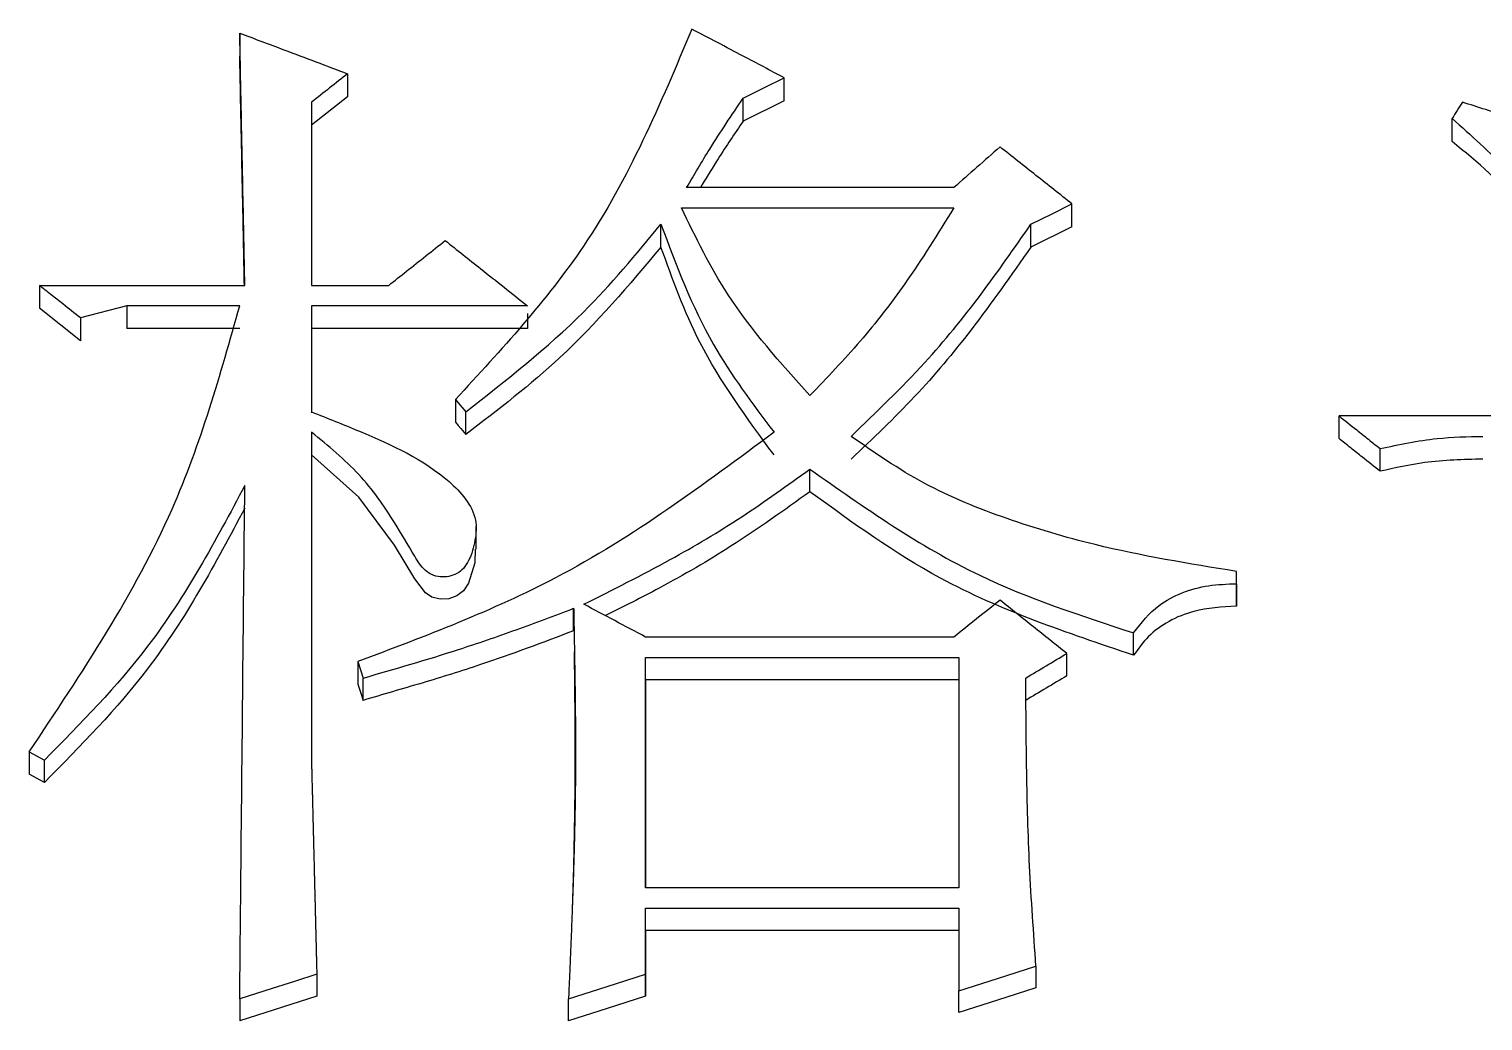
# Model space of a CAD drawing. Header units: millimetres. Extents: x 2180 to 4616, y 795 to 2518.
# Drawn here: x 2641.673 to 2644.734, y 2249.264 to 2251.353 of the extents above; entities that cross this region are included whole.
import ezdxf

# ---------------------------------------------------------------- set-up
doc = ezdxf.new("R2010")
doc.units = ezdxf.units.MM

msp = doc.modelspace()

# ---------------------------------------------------------------- linework, layer by layer
at = {"color": 7, "linetype": 'Continuous', "lineweight": 25}
for p, q in [((2642.1161, 2251.3441), (2642.1161, 2251.2953)), ((2642.3433, 2251.2586), (2642.3433, 2251.2099)), ((2643.2628, 2251.2014), (2643.2628, 2251.2501)), ((2642.3433, 2251.2099), (2642.2676, 2251.1501)), ((2643.1762, 2251.1587), (2643.1762, 2251.2073)), ((2643.2628, 2251.2014), (2643.1762, 2251.1587)), ((2642.2676, 2251.1987), (2642.2676, 2250.8131)), ((2642.2676, 2251.1987), (2642.2676, 2251.1501)), ((2642.2676, 2251.1501), (2642.2676, 2250.8131)), ((2644.669, 2251.116), (2644.669, 2251.1645)), ((2643.6197, 2251.0189), (2643.0572, 2251.0189)), ((2643.0464, 2250.9761), (2643.6197, 2250.9761)), ((2643.8685, 2250.9363), (2643.8685, 2250.9846)), ((2643.0032, 2250.8935), (2643.0032, 2250.9418)), ((2643.782, 2250.8935), (2643.782, 2250.9418)), ((2643.8685, 2250.9363), (2643.782, 2250.8935)), ((2641.6943, 2250.8131), (2642.127, 2250.8131)), ((2641.6943, 2250.8131), (2641.6943, 2250.765)), ((2642.2676, 2250.8131), (2642.4298, 2250.8131)), ((2641.7808, 2250.6964), (2641.6943, 2250.765)), ((2641.8782, 2250.7702), (2641.7808, 2250.7444)), ((2641.7808, 2250.7444), (2641.7808, 2250.6964)), ((2642.1161, 2250.7702), (2641.8782, 2250.7702)), ((2641.8782, 2250.7702), (2641.8782, 2250.7221)), ((2642.7219, 2250.7702), (2642.2676, 2250.7702)), ((2642.2676, 2250.7702), (2642.2676, 2250.5467)), ((2642.2676, 2250.7702), (2642.2676, 2250.7221)), ((2642.7219, 2250.7541), (2642.7219, 2250.7221)), ((2642.1161, 2250.7221), (2641.8782, 2250.7221)), ((2642.2676, 2250.7221), (2642.2676, 2250.545)), ((2642.7219, 2250.7221), (2642.2676, 2250.7221)), ((2642.5704, 2250.5726), (2642.5704, 2250.5248)), ((2642.5921, 2250.4989), (2642.5921, 2250.5467)), ((2644.788, 2250.5381), (2644.431, 2250.5381)), ((2644.431, 2250.4904), (2644.431, 2250.5381)), ((2642.2676, 2250.5037), (2642.2676, 2249.7961)), ((2642.2676, 2250.5037), (2642.2676, 2250.456)), ((2644.5176, 2250.4216), (2644.5176, 2250.4693)), ((2642.2676, 2250.456), (2642.2676, 2249.796)), ((2642.614, 2250.258), (2642.614, 2250.3057)), ((2644.2147, 2250.1849), (2644.2147, 2250.2108)), ((2644.2147, 2250.1634), (2644.2147, 2250.2108)), ((2644.2147, 2250.1849), (2644.2147, 2250.1376)), ((2642.8193, 2250.0859), (2642.8193, 2250.1331)), ((2643.6198, 2250.0727), (2642.9707, 2250.0727)), ((2643.9984, 2250.0342), (2643.9984, 2250.0813)), ((2643.8577, 2249.991), (2643.8577, 2250.0381)), ((2642.3649, 2250.0209), (2642.3758, 2249.9863)), ((2642.3649, 2250.0209), (2642.3649, 2249.9739)), ((2642.9707, 2250.0295), (2643.6306, 2250.0295)), ((2642.9707, 2249.5449), (2642.9707, 2250.0295)), ((2642.9707, 2249.9824), (2642.9707, 2250.0295)), ((2643.6306, 2250.0295), (2643.6306, 2249.5449)), ((2642.3758, 2249.9393), (2642.3758, 2249.9863)), ((2642.9707, 2249.9824), (2642.9707, 2249.5449)), ((2643.6306, 2249.9824), (2642.9707, 2249.9824)), ((2641.6726, 2249.8307), (2641.705, 2249.8134)), ((2641.6726, 2249.8307), (2641.6726, 2249.7839)), ((2641.705, 2249.7666), (2641.705, 2249.8134)), ((2641.705, 2249.7666), (2641.6726, 2249.7839)), ((2643.6306, 2249.5449), (2642.9707, 2249.5449)), ((2642.9707, 2249.5015), (2643.6306, 2249.5015)), ((2642.9707, 2249.3627), (2642.9707, 2249.5015)), ((2642.9707, 2249.4551), (2642.9707, 2249.5015)), ((2643.6306, 2249.5015), (2643.6306, 2249.328)), ((2642.9707, 2249.4551), (2642.9707, 2249.3165)), ((2643.6306, 2249.4551), (2642.9707, 2249.4551)), ((2643.7928, 2249.38), (2643.7928, 2249.3338)), ((2642.2784, 2249.3627), (2642.2784, 2249.3165)), ((2642.9707, 2249.3165), (2642.9707, 2249.3627)), ((2642.2784, 2249.3165), (2642.1162, 2249.2644)), ((2642.1162, 2249.3106), (2642.1162, 2249.2644)), ((2642.8085, 2249.2644), (2642.8085, 2249.3106)), ((2643.6306, 2249.2818), (2643.6306, 2249.328))]:
    msp.add_line(p, q, dxfattribs=at)
at = {"color": 7, "linetype": 'Continuous', "lineweight": 25, "flags": 128}
for points in [[(2643.1762, 2251.2073), (2643.2195, 2251.2287), (2643.2628, 2251.2501)], [(2643.782, 2250.9418), (2643.8253, 2250.9632), (2643.8685, 2250.9846)], [(2642.5704, 2250.5726), (2642.5759, 2250.566), (2642.584, 2250.5564), (2642.5921, 2250.5467)], [(2642.5704, 2250.5248), (2642.5759, 2250.5182), (2642.5814, 2250.5117), (2642.5921, 2250.4989)], [(2642.6121, 2250.258), (2642.6115, 2250.2292), (2642.5981, 2250.1863), (2642.587, 2250.17), (2642.5734, 2250.1591), (2642.5564, 2250.153), (2642.5384, 2250.1521), (2642.5206, 2250.1568), (2642.5071, 2250.1658), (2642.4847, 2250.1953), (2642.442, 2250.2663), (2642.3669, 2250.3671), (2642.2676, 2250.456), (2642.2676, 2250.456)], [(2643.3169, 2250.3786), (2643.3169, 2250.3912), (2643.3169, 2250.4037), (2643.3169, 2250.4262)], [(2643.6306, 2249.328), (2643.7117, 2249.354), (2643.7928, 2249.38)], [(2642.2784, 2249.3627), (2642.2314, 2249.3476), (2642.1844, 2249.3325), (2642.1162, 2249.3106)], [(2642.8085, 2249.3106), (2642.8896, 2249.3366), (2642.9707, 2249.3627)], [(2643.7928, 2249.3338), (2643.7117, 2249.3078), (2643.6306, 2249.2818)], [(2642.9707, 2249.3165), (2642.8896, 2249.2904), (2642.8085, 2249.2644)]]:
    msp.add_lwpolyline(points, dxfattribs=at)
at = {"color": 7, "linetype": 'Continuous', "lineweight": 25}
for points, knots in [([(2642.127, 2250.8131), (2642.1256, 2250.8779), (2642.1232, 2250.9989), (2642.1195, 2251.1759), (2642.1173, 2251.288), (2642.1161, 2251.3441)], [0, 0, 0, 0, 0.365313, 0.682655, 1, 1, 1, 1]), ([(2642.1161, 2251.3441), (2642.147, 2251.3325), (2642.2004, 2251.3124), (2642.2761, 2251.2839), (2642.3209, 2251.2671), (2642.3433, 2251.2586)], [0, 0, 0, 0, 0.4083, 0.70415, 1, 1, 1, 1]), ([(2643.068, 2251.3527), (2643.002, 2251.1953), (2642.8833, 2250.9121), (2642.6666, 2250.677), (2642.5704, 2250.5726)], [0, 0, 0, 0, 0.555743, 1, 1, 1, 1]), ([(2643.2628, 2251.2501), (2643.2339, 2251.2653), (2643.1871, 2251.29), (2643.1222, 2251.3242), (2643.0861, 2251.3432), (2643.068, 2251.3527)], [0, 0, 0, 0, 0.4440621, 0.722031, 1, 1, 1, 1]), ([(2642.126, 2250.8131), (2642.125, 2250.8618), (2642.1229, 2250.9667), (2642.1196, 2251.1274), (2642.1173, 2251.2394), (2642.1161, 2251.2953)], [0, 0, 0, 0, 0.302613, 0.651305, 1, 1, 1, 1]), ([(2642.3433, 2251.2586), (2642.3307, 2251.2486), (2642.3054, 2251.2287), (2642.2802, 2251.2087), (2642.2676, 2251.1987)], [0, 0, 0, 0, 0.500001, 1, 1, 1, 1]), ([(2643.0572, 2251.0189), (2643.0732, 2251.0461), (2643.0998, 2251.0916), (2643.1404, 2251.154), (2643.1643, 2251.1895), (2643.1762, 2251.2073)], [0, 0, 0, 0, 0.425102, 0.712508, 1, 1, 1, 1]), ([(2644.669, 2251.1645), (2644.7088, 2251.129), (2644.7818, 2251.0639), (2644.8618, 2250.9731), (2644.8802, 2250.9029), (2644.8954, 2250.868), (2644.91, 2250.85), (2644.9248, 2250.8399), (2644.9403, 2250.8362), (2644.9613, 2250.8385), (2644.9902, 2250.8501), (2645.0223, 2250.8738), (2645.0454, 2250.9093), (2645.058, 2250.9459), (2645.0532, 2250.9861), (2645.0256, 2251.0336), (2644.9444, 2251.1081), (2644.8204, 2251.1576), (2644.7234, 2251.1883), (2644.6906, 2251.1987)], [0, 0, 0, 0, 0.149443, 0.274042, 0.333076, 0.362754, 0.385188, 0.398021, 0.410985, 0.42602, 0.45239, 0.493257, 0.533496, 0.57286, 0.60517, 0.651682, 0.729284, 0.908686, 1, 1, 1, 1]), ([(2644.6906, 2251.1987), (2644.687, 2251.193), (2644.6798, 2251.1816), (2644.6726, 2251.1702), (2644.669, 2251.1645)], [0, 0, 0, 0, 0.5, 1, 1, 1, 1]), ([(2643.1762, 2251.1587), (2643.1584, 2251.1325), (2643.1285, 2251.0886), (2643.0995, 2251.0415), (2643.0874, 2251.0211), (2643.0861, 2251.0189)], [0, 0, 0, 0, 0.570111, 0.95488, 1, 1, 1, 1]), ([(2645.0532, 2250.9268), (2645.0546, 2250.9163), (2645.0578, 2250.8914), (2645.0414, 2250.8529), (2645.0131, 2250.8163), (2644.9791, 2250.7962), (2644.9518, 2250.7888), (2644.9341, 2250.7885), (2644.9175, 2250.7957), (2644.9003, 2250.8119), (2644.8698, 2250.8745), (2644.8189, 2250.993), (2644.7227, 2251.072), (2644.669, 2251.116)], [0, 0, 0, 0, 0.052453, 0.123771, 0.19881, 0.271367, 0.297266, 0.323434, 0.346422, 0.375988, 0.432132, 0.683487, 1, 1, 1, 1]), ([(2643.7171, 2251.1046), (2643.7009, 2251.0903), (2643.6684, 2251.0618), (2643.636, 2251.0332), (2643.6197, 2251.0189)], [0, 0, 0, 0, 0.499999, 1, 1, 1, 1]), ([(2643.8685, 2250.9846), (2643.8433, 2251.0046), (2643.7928, 2251.0446), (2643.7423, 2251.0846), (2643.7171, 2251.1046)], [0, 0, 0, 0, 0.499999, 1, 1, 1, 1]), ([(2643.3169, 2250.5811), (2643.255, 2250.6497), (2643.1453, 2250.7715), (2643.0765, 2250.9139), (2643.0464, 2250.9761)], [0, 0, 0, 0, 0.563444, 1, 1, 1, 1]), ([(2643.6197, 2250.9761), (2643.5864, 2250.9222), (2643.5266, 2250.8256), (2643.4245, 2250.6938), (2643.3528, 2250.6188), (2643.3169, 2250.5811)], [0, 0, 0, 0, 0.385333, 0.691671, 1, 1, 1, 1]), ([(2642.5921, 2250.5467), (2642.6781, 2250.614), (2642.8308, 2250.7336), (2642.9508, 2250.8785), (2643.0032, 2250.9418)], [0, 0, 0, 0, 0.56336, 1, 1, 1, 1]), ([(2643.0032, 2250.9418), (2643.0354, 2250.8555), (2643.0933, 2250.7005), (2643.1958, 2250.5642), (2643.2412, 2250.5038)], [0, 0, 0, 0, 0.556662, 1, 1, 1, 1]), ([(2643.4035, 2250.4951), (2643.4565, 2250.546), (2643.5546, 2250.6401), (2643.678, 2250.7918), (2643.7473, 2250.8917), (2643.782, 2250.9418)], [0, 0, 0, 0, 0.370244, 0.684379, 1, 1, 1, 1]), ([(2642.4298, 2250.8131), (2642.4423, 2250.823), (2642.4684, 2250.8437), (2642.5081, 2250.8751), (2642.5352, 2250.8967), (2642.5488, 2250.9075)], [0, 0, 0, 0, 0.314654, 0.657326, 1, 1, 1, 1]), ([(2642.5488, 2250.9075), (2642.5738, 2250.8877), (2642.6151, 2250.8549), (2642.6728, 2250.8091), (2642.7055, 2250.7831), (2642.7219, 2250.7702)], [0, 0, 0, 0, 0.432645, 0.716322, 1, 1, 1, 1]), ([(2643.0032, 2250.8935), (2642.9355, 2250.8134), (2642.814, 2250.6694), (2642.6603, 2250.5513), (2642.5921, 2250.4989)], [0, 0, 0, 0, 0.55642, 1, 1, 1, 1]), ([(2643.2412, 2250.4561), (2643.1844, 2250.5333), (2643.0835, 2250.6706), (2643.0276, 2250.8257), (2643.0032, 2250.8935)], [0, 0, 0, 0, 0.56299, 1, 1, 1, 1]), ([(2643.782, 2250.8935), (2643.741, 2250.8349), (2643.6652, 2250.7267), (2643.5399, 2250.5764), (2643.4491, 2250.4905), (2643.4035, 2250.4474)], [0, 0, 0, 0, 0.37028, 0.6840012, 1, 1, 1, 1]), ([(2641.7808, 2250.7444), (2641.7684, 2250.7542), (2641.7478, 2250.7706), (2641.719, 2250.7935), (2641.7025, 2250.8065), (2641.6943, 2250.8131)], [0, 0, 0, 0, 0.428361, 0.714181, 1, 1, 1, 1]), ([(2641.6726, 2249.8307), (2641.784, 2249.9974), (2641.9819, 2250.2937), (2642.0753, 2250.6252), (2642.1161, 2250.7702)], [0, 0, 0, 0, 0.562636, 1, 1, 1, 1]), ([(2642.2676, 2250.5467), (2642.3013, 2250.5334), (2642.4027, 2250.4932), (2642.5206, 2250.4383), (2642.5936, 2250.3645), (2642.6164, 2250.3213), (2642.6127, 2250.2755), (2642.6034, 2250.2409), (2642.5885, 2250.2175), (2642.574, 2250.2055), (2642.5567, 2250.1994), (2642.5381, 2250.1985), (2642.5205, 2250.2029), (2642.5004, 2250.2171), (2642.4763, 2250.256), (2642.4362, 2250.3258), (2642.3707, 2250.4193), (2642.3024, 2250.4753), (2642.2676, 2250.5037)], [0, 0, 0, 0, 0.104454, 0.314535, 0.36541, 0.416687, 0.46169, 0.509284, 0.529555, 0.546771, 0.564035, 0.580952, 0.598427, 0.614259, 0.652193, 0.737824, 0.866635, 1, 1, 1, 1]), ([(2644.431, 2250.5381), (2644.4434, 2250.5283), (2644.464, 2250.5119), (2644.4928, 2250.4889), (2644.5093, 2250.4758), (2644.5176, 2250.4693)], [0, 0, 0, 0, 0.42835, 0.71417, 1, 1, 1, 1]), ([(2643.2412, 2250.5038), (2643.0934, 2250.3937), (2642.8273, 2250.1954), (2642.5072, 2250.0746), (2642.3649, 2250.0209)], [0, 0, 0, 0, 0.555385, 1, 1, 1, 1]), ([(2644.2147, 2250.2108), (2644.1148, 2250.2271), (2643.9507, 2250.254), (2643.7313, 2250.3191), (2643.5543, 2250.3904), (2643.4535, 2250.4604), (2643.4035, 2250.4951)], [0, 0, 0, 0, 0.3440816, 0.5653831, 0.7845838, 1, 1, 1, 1]), ([(2644.5176, 2250.4216), (2644.5051, 2250.4315), (2644.4844, 2250.4479), (2644.4556, 2250.4709), (2644.4392, 2250.4839), (2644.431, 2250.4904)], [0, 0, 0, 0, 0.4328885, 0.7164434, 1, 1, 1, 1]), ([(2644.5176, 2250.4693), (2644.5573, 2250.4778), (2644.6285, 2250.4931), (2644.7016, 2250.4945), (2644.7339, 2250.4951)], [0, 0, 0, 0, 0.558839, 1, 1, 1, 1]), ([(2644.7339, 2250.4474), (2644.6928, 2250.4464), (2644.6196, 2250.4445), (2644.5487, 2250.4286), (2644.5176, 2250.4216)], [0, 0, 0, 0, 0.561089, 1, 1, 1, 1]), ([(2642.8409, 2250.1417), (2642.9019, 2250.1723), (2643.0158, 2250.2293), (2643.1751, 2250.3243), (2643.2695, 2250.3922), (2643.3169, 2250.4262)], [0, 0, 0, 0, 0.365229, 0.681783, 1, 1, 1, 1]), ([(2643.3169, 2250.4262), (2643.4318, 2250.345), (2643.639, 2250.1987), (2643.8877, 2250.1175), (2643.9984, 2250.0813)], [0, 0, 0, 0, 0.554843, 1, 1, 1, 1]), ([(2642.1269, 2250.3918), (2642.0649, 2250.2754), (2641.9534, 2250.066), (2641.7814, 2249.8911), (2641.705, 2249.8134)], [0, 0, 0, 0, 0.556097, 1, 1, 1, 1]), ([(2642.1162, 2249.3106), (2642.1168, 2249.3787), (2642.1189, 2249.5937), (2642.1224, 2249.9544), (2642.1254, 2250.246), (2642.127, 2250.3918)], [0, 0, 0, 0, 0.188404, 0.594194, 1, 1, 1, 1]), ([(2643.3169, 2250.3786), (2643.2624, 2250.3397), (2643.1607, 2250.2669), (2643.0147, 2250.1822), (2642.924, 2250.1367), (2642.8861, 2250.1177)], [0, 0, 0, 0, 0.401974, 0.750243, 1, 1, 1, 1]), ([(2643.9984, 2250.0342), (2643.8581, 2250.0814), (2643.6099, 2250.165), (2643.4057, 2250.3139), (2643.3169, 2250.3786)], [0, 0, 0, 0, 0.564881, 1, 1, 1, 1]), ([(2642.1269, 2250.3442), (2642.0649, 2250.2279), (2641.9534, 2250.0188), (2641.7814, 2249.8441), (2641.705, 2249.7666)], [0, 0, 0, 0, 0.556042, 1, 1, 1, 1]), ([(2643.9984, 2250.0813), (2644.0146, 2250.1023), (2644.0416, 2250.1372), (2644.1001, 2250.1677), (2644.156, 2250.1829), (2644.1951, 2250.1842), (2644.2147, 2250.1849)], [0, 0, 0, 0, 0.328373, 0.548346, 0.773134, 1, 1, 1, 1]), ([(2644.2147, 2250.1376), (2644.2147, 2250.1405), (2644.2147, 2250.1454), (2644.2147, 2250.1521), (2644.2147, 2250.1578), (2644.2147, 2250.1616), (2644.2147, 2250.1634)], [0, 0, 0, 0, 0.34, 0.56, 0.78, 1, 1, 1, 1]), ([(2642.3758, 2249.9863), (2642.443, 2250.0056), (2642.5517, 2250.0368), (2642.6989, 2250.0876), (2642.7791, 2250.1179), (2642.8193, 2250.1331)], [0, 0, 0, 0, 0.447142, 0.723428, 1, 1, 1, 1]), ([(2642.8193, 2250.1331), (2642.8193, 2250.1294), (2642.8194, 2250.1238), (2642.8196, 2250.1163), (2642.8197, 2250.1107), (2642.8198, 2250.1051), (2642.8199, 2250.0995), (2642.8201, 2250.092), (2642.8202, 2250.0845), (2642.8203, 2250.077), (2642.8204, 2250.0714), (2642.8205, 2250.0658), (2642.8206, 2250.0602), (2642.8208, 2250.0527), (2642.8209, 2250.0452), (2642.821, 2250.0378), (2642.8211, 2250.0322), (2642.8212, 2250.0265), (2642.8213, 2250.0209), (2642.8214, 2250.0153), (2642.8215, 2250.0097), (2642.8216, 2250.0022), (2642.8217, 2249.9947), (2642.8218, 2249.9873), (2642.822, 2249.9798), (2642.8221, 2249.9704), (2642.8222, 2249.9592), (2642.8224, 2249.948), (2642.8225, 2249.9367), (2642.8227, 2249.9217), (2642.8228, 2249.9068), (2642.8229, 2249.8918), (2642.823, 2249.8805), (2642.823, 2249.8693), (2642.8231, 2249.8581), (2642.8231, 2249.8468), (2642.8231, 2249.8318), (2642.8231, 2249.8169), (2642.8231, 2249.8019), (2642.823, 2249.7906), (2642.8229, 2249.7794), (2642.8229, 2249.7681), (2642.8228, 2249.7569), (2642.8226, 2249.7419), (2642.8224, 2249.7269), (2642.8222, 2249.7119), (2642.822, 2249.7006), (2642.8218, 2249.6894), (2642.8215, 2249.6781), (2642.8213, 2249.6669), (2642.8209, 2249.6519), (2642.8206, 2249.6369), (2642.8202, 2249.6218), (2642.8199, 2249.6106), (2642.8195, 2249.5993), (2642.8192, 2249.5881), (2642.8189, 2249.5768), (2642.8184, 2249.5618), (2642.8179, 2249.5468), (2642.8174, 2249.5318), (2642.817, 2249.5205), (2642.8166, 2249.5092), (2642.8161, 2249.498), (2642.8157, 2249.4867), (2642.8153, 2249.4754), (2642.8147, 2249.4604), (2642.8141, 2249.4454), (2642.8135, 2249.4304), (2642.813, 2249.4191), (2642.8126, 2249.4078), (2642.8121, 2249.3966), (2642.8115, 2249.3815), (2642.8108, 2249.3665), (2642.8102, 2249.3515), (2642.8097, 2249.3402), (2642.8091, 2249.3266), (2642.8087, 2249.3167), (2642.8085, 2249.3106)], [0, 0, 0, 0, 0.0136751, 0.0205126, 0.0273502, 0.0341877, 0.0410253, 0.0478628, 0.0615379, 0.0683754, 0.075213, 0.0820505, 0.0888881, 0.0957256, 0.1094007, 0.1162382, 0.1230758, 0.1299133, 0.1367509, 0.1435884, 0.150426, 0.1572635, 0.1709386, 0.1777761, 0.1846137, 0.1982888, 0.2119638, 0.2256389, 0.239314, 0.2529891, 0.2803393, 0.2940144, 0.3076894, 0.3213645, 0.3350396, 0.3487147, 0.3623898, 0.38974, 0.4034151, 0.4170902, 0.4307653, 0.4444403, 0.4581154, 0.4717905, 0.4991407, 0.5128158, 0.5264909, 0.540166, 0.5538411, 0.5675162, 0.5811912, 0.6085414, 0.6222165, 0.6358916, 0.6495667, 0.6632418, 0.6769169, 0.6905919, 0.7179421, 0.7316172, 0.7452923, 0.7589674, 0.7726425, 0.7863176, 0.7999926, 0.8136677, 0.8410179, 0.854693, 0.8683681, 0.8820432, 0.8957182, 0.9093933, 0.9367435, 0.9504186, 0.9640937, 0.9777687, 1, 1, 1, 1]), ([(2642.9707, 2250.0727), (2642.9491, 2250.0842), (2642.9058, 2250.1072), (2642.8625, 2250.1302), (2642.8409, 2250.1417)], [0, 0, 0, 0, 0.499999, 1, 1, 1, 1]), ([(2643.7171, 2250.1504), (2643.7009, 2250.1374), (2643.6684, 2250.1115), (2643.636, 2250.0856), (2643.6198, 2250.0727)], [0, 0, 0, 0, 0.499998, 1, 1, 1, 1]), ([(2643.8577, 2250.0381), (2643.8343, 2250.0569), (2643.7874, 2250.0943), (2643.7405, 2250.1317), (2643.7171, 2250.1504)], [0, 0, 0, 0, 0.499999, 1, 1, 1, 1]), ([(2644.2147, 2250.1376), (2644.1844, 2250.1358), (2644.1347, 2250.1329), (2644.072, 2250.1076), (2644.028, 2250.0756), (2644.0082, 2250.0479), (2643.9984, 2250.0342)], [0, 0, 0, 0, 0.348919, 0.571355, 0.788309, 1, 1, 1, 1]), ([(2642.8193, 2250.0859), (2642.7543, 2250.0612), (2642.6493, 2250.0214), (2642.5001, 2249.9756), (2642.4172, 2249.9514), (2642.3758, 2249.9393)], [0, 0, 0, 0, 0.447314, 0.723589, 1, 1, 1, 1]), ([(2642.8201, 2250.0417), (2642.8202, 2250.035), (2642.8211, 2249.9784), (2642.8228, 2249.8041), (2642.8204, 2249.6508), (2642.8183, 2249.5663), (2642.817, 2249.5257), (2642.8162, 2249.5021), (2642.8161, 2249.4963), (2642.816, 2249.4932)], [0, 0, 0, 0, 0.058237, 0.493643, 0.756064, 0.862488, 0.925116, 0.960703, 1, 1, 1, 1]), ([(2643.7712, 2249.9863), (2643.7856, 2249.995), (2643.8145, 2250.0122), (2643.8433, 2250.0295), (2643.8577, 2250.0381)], [0, 0, 0, 0, 0.499999, 1, 1, 1, 1]), ([(2643.8577, 2249.991), (2643.8433, 2249.9824), (2643.8145, 2249.9652), (2643.7856, 2249.9479), (2643.7712, 2249.9393)], [0, 0, 0, 0, 0.499998, 1, 1, 1, 1]), ([(2643.7928, 2249.38), (2643.7878, 2249.4502), (2643.778, 2249.5864), (2643.7727, 2249.7886), (2643.7717, 2249.9204), (2643.7712, 2249.9863)], [0, 0, 0, 0, 0.347124, 0.673492, 1, 1, 1, 1]), ([(2642.2676, 2249.7961), (2642.2677, 2249.7931), (2642.2678, 2249.7871), (2642.268, 2249.7781), (2642.2682, 2249.7706), (2642.2684, 2249.7631), (2642.2686, 2249.7571), (2642.2687, 2249.7511), (2642.2689, 2249.7451), (2642.2691, 2249.7376), (2642.2692, 2249.73), (2642.2694, 2249.7225), (2642.2696, 2249.7165), (2642.2698, 2249.709), (2642.27, 2249.7015), (2642.2702, 2249.6925), (2642.2704, 2249.6835), (2642.2706, 2249.676), (2642.2708, 2249.6685), (2642.271, 2249.661), (2642.2713, 2249.649), (2642.2715, 2249.6385), (2642.2718, 2249.6279), (2642.272, 2249.6204), (2642.2723, 2249.6084), (2642.2726, 2249.5964), (2642.2729, 2249.5844), (2642.2731, 2249.5753), (2642.2733, 2249.5678), (2642.2735, 2249.5603), (2642.2737, 2249.5528), (2642.274, 2249.5408), (2642.2742, 2249.5303), (2642.2745, 2249.5197), (2642.2747, 2249.5137), (2642.2748, 2249.5062), (2642.275, 2249.5002), (2642.2752, 2249.4927), (2642.2753, 2249.4866), (2642.2755, 2249.4791), (2642.2757, 2249.4731), (2642.2758, 2249.4656), (2642.276, 2249.4596), (2642.2762, 2249.4521), (2642.2763, 2249.446), (2642.2765, 2249.4385), (2642.2767, 2249.4325), (2642.2769, 2249.425), (2642.277, 2249.419), (2642.2772, 2249.4114), (2642.2773, 2249.4054), (2642.2775, 2249.3979), (2642.2777, 2249.3919), (2642.2779, 2249.3843), (2642.278, 2249.3783), (2642.2782, 2249.3706), (2642.2783, 2249.3659), (2642.2784, 2249.3627)], [0, 0, 0, 0, 0.020805, 0.04161, 0.062415, 0.072817, 0.093622, 0.104024, 0.114427, 0.135232, 0.156036, 0.166439, 0.187244, 0.197646, 0.218451, 0.239256, 0.260061, 0.280866, 0.291268, 0.312073, 0.332878, 0.374488, 0.38489, 0.405695, 0.4265, 0.468109, 0.488914, 0.509719, 0.530524, 0.540926, 0.561731, 0.582536, 0.624146, 0.634548, 0.655353, 0.665756, 0.686561, 0.696963, 0.717768, 0.72817, 0.748975, 0.759378, 0.780182, 0.790585, 0.81139, 0.821792, 0.842597, 0.852999, 0.873804, 0.884207, 0.905012, 0.915414, 0.936219, 0.946621, 0.967426, 0.977829, 1, 1, 1, 1])]:
    msp.add_open_spline(points, degree=3, knots=knots, dxfattribs=at)
msp.add_open_spline([(2642.3649, 2249.9738), (2642.3667, 2249.9681), (2642.3703, 2249.9566), (2642.374, 2249.945), (2642.3758, 2249.9393)], degree=3, dxfattribs=at)

doc.saveas('drawing.dxf')
